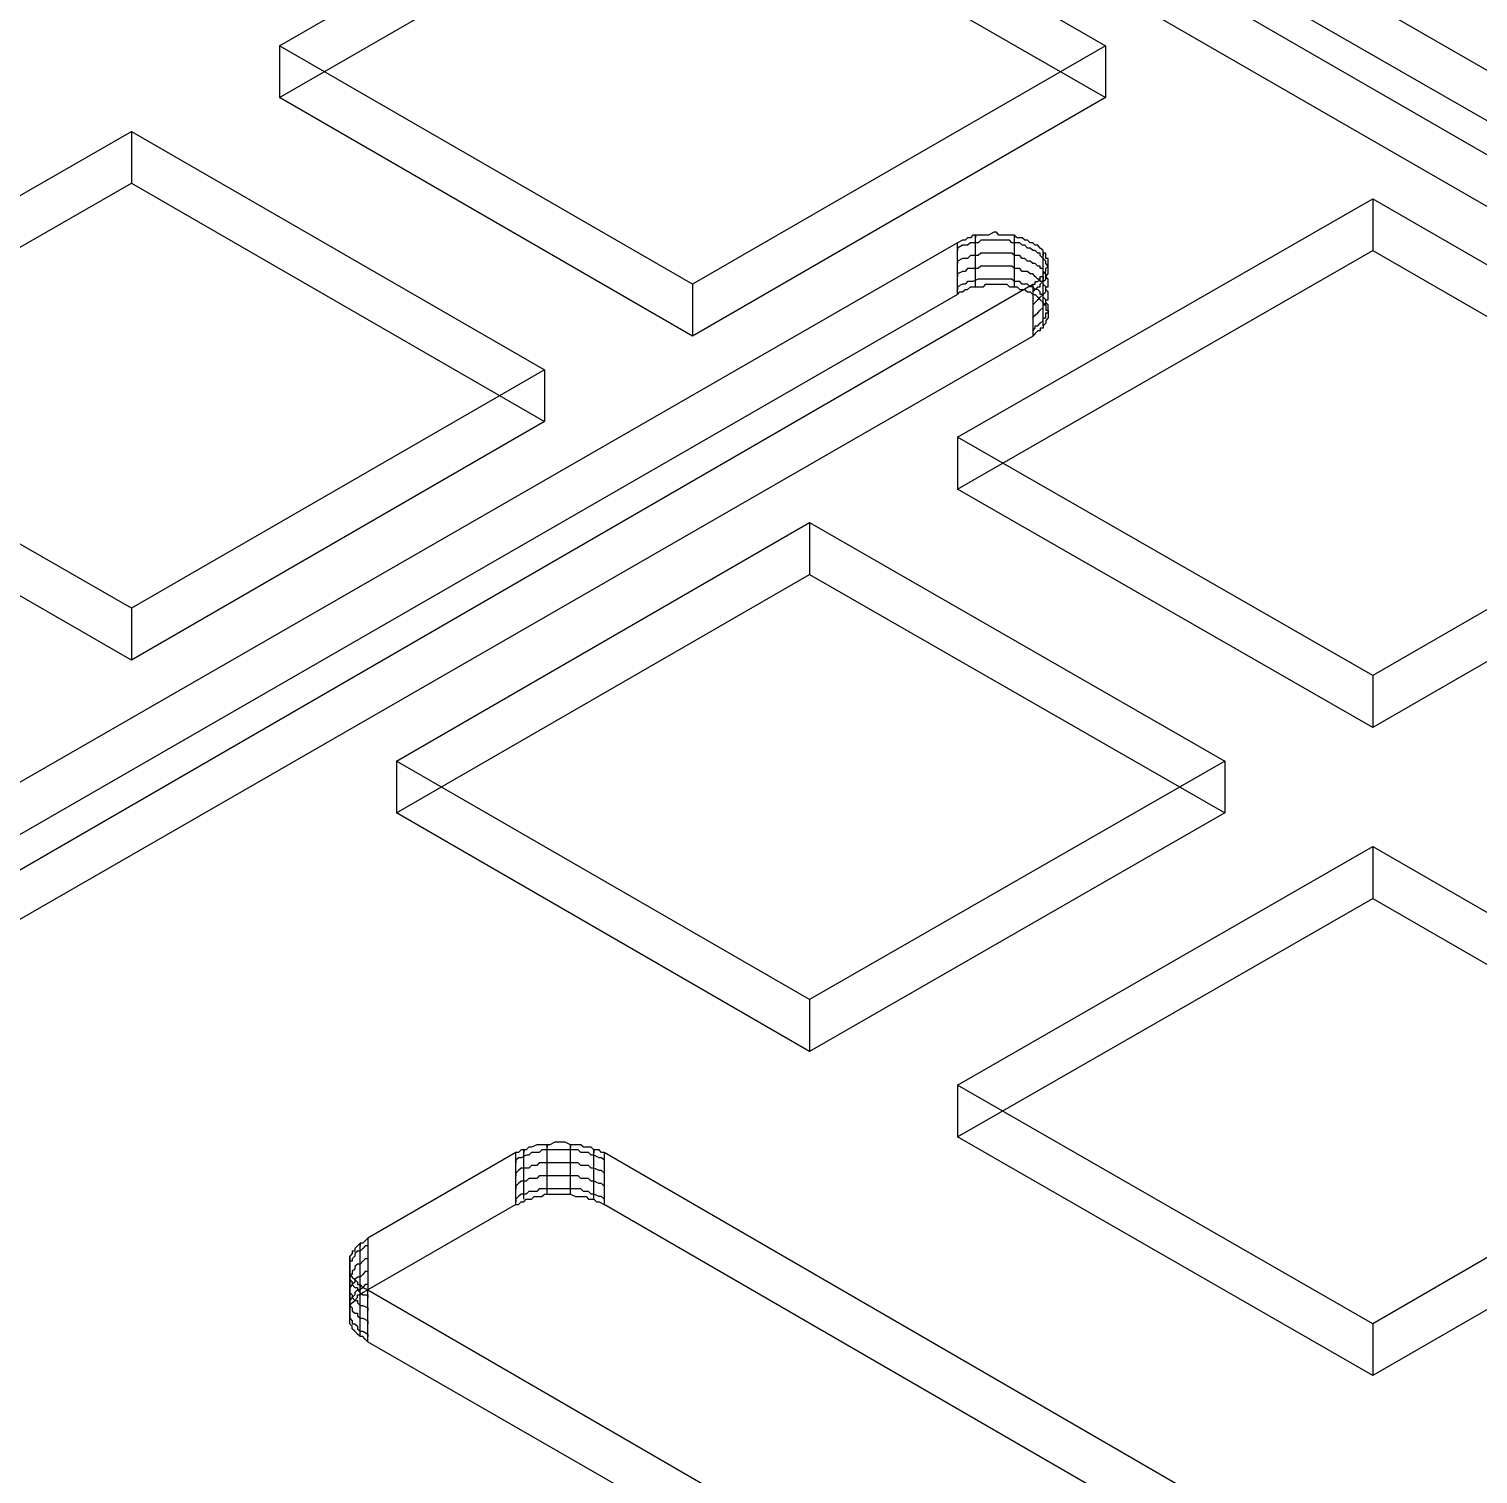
# Model space of a CAD drawing. Header units: millimetres. Extents: x 0 to 2112, y 8 to 1252.
# Drawn here: x 628.1 to 775.4, y 778.6 to 925.4 of the extents above; entities that cross this region are included whole.
import ezdxf

# ---------------------------------------------------------------- set-up
doc = ezdxf.new("R2010")
doc.units = ezdxf.units.MM
doc.layers.get('0').update_dxf_attribs({"linetype": 'CONTINUOUS'})

msp = doc.modelspace()

# ---------------------------------------------------------------- linework, layer by layer
at = {"color": 9}
for p, q in [((847.912, 880.011), (691.113, 970.354)), ((847.912, 880.011), (691.113, 970.354)), ((683.701, 966.138), (840.253, 875.796)), ((683.701, 966.138), (840.253, 875.796)), ((847.912, 874.995), (691.113, 965.091)), ((847.912, 874.995), (691.113, 965.091)), ((683.701, 960.875), (840.253, 870.532)), ((683.701, 960.875), (840.253, 870.532)), ((653.616, 923.734), (695.604, 947.981)), ((653.616, 923.734), (695.604, 947.981)), ((695.604, 947.981), (737.567, 923.734)), ((695.604, 947.981), (737.567, 923.734)), ((653.616, 918.475), (695.604, 942.693)), ((653.616, 918.475), (695.604, 942.693)), ((695.604, 942.693), (737.567, 918.475)), ((695.604, 942.693), (737.567, 918.475)), ((695.604, 899.492), (653.616, 923.734)), ((695.604, 899.492), (653.616, 923.734)), ((653.616, 923.734), (653.616, 918.475)), ((653.616, 923.734), (653.616, 918.475)), ((737.567, 923.734), (695.604, 899.492)), ((737.567, 923.734), (695.604, 899.492)), ((737.567, 923.734), (737.567, 918.475)), ((737.567, 923.734), (737.567, 918.475)), ((695.604, 894.228), (653.616, 918.475)), ((695.604, 894.228), (653.616, 918.475)), ((737.567, 918.475), (695.604, 894.228)), ((737.567, 918.475), (695.604, 894.228)), ((596.332, 890.813), (638.574, 915.031)), ((596.332, 890.813), (638.574, 915.031)), ((638.574, 915.031), (680.533, 890.813)), ((638.574, 915.031), (638.574, 909.768)), ((638.574, 915.031), (680.533, 890.813)), ((638.574, 915.031), (638.574, 909.768)), ((596.332, 885.55), (638.574, 909.768)), ((596.332, 885.55), (638.574, 909.768)), ((638.574, 909.768), (680.533, 885.55)), ((638.574, 909.768), (680.533, 885.55)), ((722.521, 883.952), (764.759, 908.198)), ((722.521, 883.952), (764.759, 908.198)), ((764.759, 908.198), (806.722, 883.952)), ((764.759, 908.198), (764.759, 902.935)), ((764.759, 908.198), (806.722, 883.952)), ((764.759, 908.198), (764.759, 902.935)), ((724.094, 904.505), (723.844, 904.229)), ((724.094, 904.505), (723.844, 904.229)), ((724.644, 904.505), (724.094, 904.505)), ((724.644, 904.505), (724.094, 904.505)), ((724.369, 899.245), (724.369, 904.505)), ((724.369, 904.505), (724.369, 904.229)), ((724.891, 904.505), (724.644, 904.505)), ((724.891, 904.505), (724.644, 904.505)), ((725.167, 904.505), (724.891, 904.505)), ((725.167, 904.505), (724.891, 904.505)), ((725.417, 904.505), (725.167, 904.505)), ((725.417, 904.505), (725.167, 904.505)), ((725.689, 904.505), (725.417, 904.505)), ((725.689, 904.505), (725.417, 904.505)), ((726.214, 904.78), (725.689, 904.505)), ((726.214, 904.78), (725.689, 904.505)), ((726.489, 904.78), (726.214, 904.78)), ((726.489, 904.78), (726.214, 904.78)), ((726.736, 904.505), (726.489, 904.78)), ((726.736, 904.505), (726.489, 904.78)), ((727.012, 904.505), (726.736, 904.505)), ((727.012, 904.505), (726.736, 904.505)), ((727.537, 904.505), (727.012, 904.505)), ((727.537, 904.505), (727.012, 904.505)), ((727.812, 904.505), (727.537, 904.505)), ((727.812, 904.505), (727.537, 904.505)), ((728.059, 904.505), (727.812, 904.505)), ((728.059, 904.505), (727.812, 904.505)), ((728.334, 904.505), (728.059, 904.505)), ((728.334, 904.505), (728.059, 904.505)), ((728.585, 904.229), (728.334, 904.505)), ((728.334, 899.245), (728.334, 904.505)), ((728.334, 904.505), (728.334, 904.229)), ((728.585, 904.229), (728.334, 904.505)), ((722.521, 903.707), (615.869, 842.349)), ((722.521, 903.707), (615.869, 842.349)), ((723.046, 903.982), (722.521, 903.707)), ((723.046, 903.982), (722.521, 903.707)), ((722.521, 898.444), (722.521, 903.707)), ((722.521, 898.444), (722.521, 903.707)), ((723.046, 903.457), (722.521, 903.182)), ((722.521, 903.182), (722.521, 902.935)), ((723.321, 903.982), (723.046, 903.982)), ((723.321, 903.982), (723.046, 903.982)), ((723.321, 903.457), (723.046, 903.457)), ((723.568, 904.229), (723.321, 903.982)), ((723.568, 904.229), (723.321, 903.982)), ((723.568, 903.457), (723.321, 903.457)), ((723.844, 904.229), (723.568, 904.229)), ((723.844, 904.229), (723.568, 904.229)), ((723.844, 903.707), (723.568, 903.457)), ((724.094, 903.707), (723.844, 903.707)), ((724.644, 903.707), (724.094, 903.707)), ((724.891, 903.982), (724.644, 903.707)), ((725.167, 903.982), (724.891, 903.982)), ((725.417, 903.982), (725.167, 903.982)), ((725.689, 903.982), (725.417, 903.982)), ((726.214, 903.982), (725.689, 903.982)), ((726.489, 903.982), (726.214, 903.982)), ((726.736, 903.982), (726.489, 903.982)), ((727.012, 903.982), (726.736, 903.982)), ((727.537, 903.982), (727.012, 903.982)), ((727.812, 903.982), (727.537, 903.982)), ((728.059, 903.707), (727.812, 903.982)), ((728.334, 903.707), (728.059, 903.707)), ((728.585, 903.707), (728.334, 903.707)), ((728.86, 904.229), (728.585, 904.229)), ((728.86, 904.229), (728.585, 904.229)), ((728.86, 903.707), (728.585, 903.707)), ((729.107, 904.229), (728.86, 904.229)), ((729.107, 904.229), (728.86, 904.229)), ((729.107, 903.457), (728.86, 903.707)), ((729.382, 903.982), (729.107, 904.229)), ((729.382, 903.982), (729.107, 904.229)), ((729.382, 903.457), (729.107, 903.457)), ((729.657, 903.982), (729.382, 903.982)), ((729.657, 903.982), (729.382, 903.982)), ((729.657, 903.182), (729.382, 903.457)), ((729.908, 903.707), (729.657, 903.982)), ((729.908, 903.707), (729.657, 903.982)), ((729.908, 903.182), (729.657, 903.182)), ((730.179, 903.707), (729.908, 903.707)), ((730.179, 903.707), (729.908, 903.707)), ((730.179, 902.935), (729.908, 903.182)), ((730.43, 903.457), (730.179, 903.707)), ((730.43, 903.457), (730.179, 903.707)), ((730.705, 903.457), (730.43, 903.457)), ((730.705, 903.457), (730.43, 903.457)), ((730.952, 903.182), (730.705, 903.457)), ((730.952, 903.182), (730.705, 903.457)), ((731.227, 902.935), (730.952, 903.182)), ((730.952, 903.182), (730.952, 903.182)), ((731.227, 902.935), (730.952, 903.182)), ((730.952, 903.182), (730.952, 903.182)), ((722.521, 878.688), (764.759, 902.935)), ((722.521, 878.688), (764.759, 902.935)), ((723.046, 902.134), (722.521, 901.859)), ((722.521, 901.859), (722.521, 901.612)), ((723.321, 902.134), (723.046, 902.134)), ((723.568, 902.134), (723.321, 902.134)), ((723.844, 902.413), (723.568, 902.134)), ((724.094, 902.413), (723.844, 902.413)), ((724.644, 902.413), (724.094, 902.413)), ((724.891, 902.66), (724.644, 902.413)), ((725.167, 902.66), (724.891, 902.66)), ((725.417, 902.66), (725.167, 902.66)), ((725.689, 902.66), (725.417, 902.66)), ((726.214, 902.66), (725.689, 902.66)), ((726.489, 902.66), (726.214, 902.66)), ((726.736, 902.66), (726.489, 902.66)), ((727.012, 902.66), (726.736, 902.66)), ((727.537, 902.66), (727.012, 902.66)), ((727.812, 902.66), (727.537, 902.66)), ((728.059, 902.66), (727.812, 902.66)), ((728.334, 902.413), (728.059, 902.66)), ((728.585, 902.413), (728.334, 902.413)), ((728.86, 902.413), (728.585, 902.413)), ((729.107, 902.134), (728.86, 902.413)), ((729.382, 902.134), (729.107, 902.134)), ((729.657, 901.859), (729.382, 902.134)), ((729.908, 901.859), (729.657, 901.859)), ((730.179, 901.612), (729.908, 901.859)), ((730.43, 902.935), (730.179, 902.935)), ((730.43, 901.612), (730.179, 901.612)), ((730.705, 902.66), (730.43, 902.935)), ((730.705, 901.337), (730.43, 901.612)), ((730.952, 902.66), (730.705, 902.66)), ((730.952, 902.413), (730.952, 902.66)), ((731.227, 902.134), (730.952, 902.413)), ((731.227, 902.66), (731.227, 902.935)), ((731.227, 902.66), (731.227, 902.935)), ((731.502, 902.66), (731.227, 902.66)), ((731.227, 897.643), (731.227, 902.66)), ((731.227, 902.66), (731.227, 902.413)), ((731.502, 902.66), (731.227, 902.66)), ((731.502, 901.859), (731.227, 902.134)), ((731.227, 902.134), (731.227, 902.134)), ((731.502, 902.413), (731.502, 902.66)), ((731.502, 902.413), (731.502, 902.66)), ((731.502, 902.134), (731.502, 902.413)), ((731.502, 902.134), (731.502, 902.413)), ((731.753, 902.134), (731.502, 902.134)), ((731.753, 902.134), (731.502, 902.134)), ((731.502, 901.612), (731.502, 901.859)), ((731.753, 901.337), (731.502, 901.612)), ((731.502, 901.612), (731.502, 901.612)), ((731.753, 901.859), (731.753, 902.134)), ((731.753, 901.859), (731.753, 902.134)), ((731.753, 901.612), (731.753, 901.859)), ((731.753, 901.612), (731.753, 901.859)), ((731.753, 901.337), (731.753, 901.612)), ((731.753, 901.337), (731.753, 901.612)), ((764.759, 902.935), (806.722, 878.688)), ((764.759, 902.935), (806.722, 878.688)), ((723.046, 900.811), (722.521, 900.564)), ((722.521, 900.564), (722.521, 900.289)), ((723.321, 900.811), (723.046, 900.811)), ((723.568, 901.09), (723.321, 900.811)), ((723.844, 901.09), (723.568, 901.09)), ((724.094, 901.09), (723.844, 901.09)), ((724.644, 901.09), (724.094, 901.09)), ((724.891, 901.337), (724.644, 901.09)), ((725.167, 901.337), (724.891, 901.337)), ((725.417, 901.337), (725.167, 901.337)), ((725.689, 901.337), (725.417, 901.337)), ((726.214, 901.337), (725.689, 901.337)), ((726.489, 901.337), (726.214, 901.337)), ((726.736, 901.337), (726.489, 901.337)), ((727.012, 901.337), (726.736, 901.337)), ((727.537, 901.337), (727.012, 901.337)), ((727.812, 901.337), (727.537, 901.337)), ((728.059, 901.337), (727.812, 901.337)), ((728.334, 901.09), (728.059, 901.337)), ((728.585, 901.09), (728.334, 901.09)), ((728.86, 901.09), (728.585, 901.09)), ((729.107, 900.811), (728.86, 901.09)), ((729.382, 900.811), (729.107, 900.811)), ((729.657, 900.811), (729.382, 900.811)), ((729.908, 900.564), (729.657, 900.811)), ((730.179, 900.564), (729.908, 900.564)), ((730.43, 900.289), (730.179, 900.564)), ((730.705, 900.014), (730.43, 900.289)), ((730.952, 901.337), (730.705, 901.337)), ((730.952, 901.09), (730.952, 901.337)), ((731.227, 901.09), (730.952, 901.09)), ((730.952, 900.014), (730.952, 900.289)), ((730.952, 900.289), (731.227, 900.289)), ((730.952, 900.014), (730.952, 900.289)), ((730.952, 900.289), (731.227, 900.289)), ((731.227, 900.811), (731.227, 901.09)), ((731.227, 900.564), (731.502, 900.811)), ((731.502, 900.564), (731.227, 900.811)), ((731.227, 900.564), (731.502, 900.811)), ((731.227, 900.289), (731.227, 900.564)), ((731.227, 900.289), (731.227, 900.564)), ((731.227, 895.276), (731.227, 900.289)), ((731.227, 900.289), (731.227, 900.014)), ((731.502, 901.09), (731.753, 901.337)), ((731.502, 901.09), (731.753, 901.337)), ((731.502, 900.811), (731.502, 901.09)), ((731.502, 900.811), (731.502, 901.09)), ((731.502, 900.811), (731.502, 900.811)), ((731.502, 900.811), (731.502, 900.811)), ((731.502, 900.289), (731.502, 900.564)), ((731.502, 900.564), (731.502, 900.564)), ((731.502, 900.289), (731.753, 900.564)), ((731.753, 900.014), (731.502, 900.289)), ((731.502, 900.014), (731.502, 900.289)), ((731.502, 900.289), (731.502, 900.289)), ((731.753, 901.337), (731.753, 901.337)), ((731.753, 901.09), (731.753, 901.337)), ((731.753, 901.337), (731.753, 901.337)), ((731.753, 900.811), (731.753, 901.09)), ((731.753, 901.09), (731.753, 901.09)), ((731.753, 900.564), (731.753, 900.811)), ((623.528, 837.858), (730.179, 899.492)), ((623.528, 837.858), (730.179, 899.492)), ((695.604, 899.492), (695.604, 894.228)), ((695.604, 899.492), (695.604, 894.228)), ((723.046, 899.492), (722.521, 899.245)), ((722.521, 899.245), (722.521, 898.966)), ((722.521, 898.444), (722.771, 898.719)), ((722.521, 898.444), (722.771, 898.719)), ((722.771, 898.719), (723.046, 898.719)), ((722.771, 898.719), (723.046, 898.719)), ((723.321, 899.492), (723.046, 899.492)), ((723.046, 898.719), (723.321, 898.966)), ((723.046, 898.719), (723.321, 898.966)), ((723.568, 899.767), (723.321, 899.492)), ((723.321, 898.966), (723.568, 898.966)), ((723.321, 898.966), (723.568, 898.966)), ((723.844, 899.767), (723.568, 899.767)), ((723.568, 898.966), (723.844, 899.245)), ((723.568, 898.966), (723.844, 899.245)), ((724.094, 899.767), (723.844, 899.767)), ((723.844, 899.245), (724.094, 899.245)), ((723.844, 899.245), (724.094, 899.245)), ((724.644, 900.014), (724.094, 899.767)), ((724.094, 899.245), (724.644, 899.245)), ((724.094, 899.245), (724.644, 899.245)), ((724.891, 900.014), (724.644, 900.014)), ((724.644, 899.245), (724.891, 899.245)), ((724.644, 899.245), (724.891, 899.245)), ((725.167, 900.014), (724.891, 900.014)), ((724.891, 899.245), (725.167, 899.245)), ((724.891, 899.245), (725.167, 899.245)), ((725.417, 900.014), (725.167, 900.014)), ((725.167, 899.245), (725.417, 899.492)), ((725.167, 899.245), (725.417, 899.492)), ((725.689, 900.014), (725.417, 900.014)), ((725.417, 899.492), (725.689, 899.492)), ((725.417, 899.492), (725.689, 899.492)), ((726.214, 900.014), (725.689, 900.014)), ((725.689, 899.492), (726.214, 899.492)), ((725.689, 899.492), (726.214, 899.492)), ((726.489, 900.014), (726.214, 900.014)), ((726.214, 899.492), (726.489, 899.492)), ((726.214, 899.492), (726.489, 899.492)), ((726.736, 900.014), (726.489, 900.014)), ((726.489, 899.492), (726.736, 899.492)), ((726.489, 899.492), (726.736, 899.492)), ((727.012, 900.014), (726.736, 900.014)), ((726.736, 899.492), (727.012, 899.492)), ((726.736, 899.492), (727.012, 899.492)), ((727.537, 900.014), (727.012, 900.014)), ((727.012, 899.492), (727.537, 899.492)), ((727.012, 899.492), (727.537, 899.492)), ((727.812, 900.014), (727.537, 900.014)), ((727.537, 899.492), (727.812, 899.245)), ((727.537, 899.492), (727.812, 899.245)), ((728.059, 900.014), (727.812, 900.014)), ((727.812, 899.245), (728.059, 899.245)), ((727.812, 899.245), (728.059, 899.245)), ((728.334, 899.767), (728.059, 900.014)), ((728.059, 899.245), (728.334, 899.245)), ((728.059, 899.245), (728.334, 899.245)), ((728.585, 899.767), (728.334, 899.767)), ((728.334, 899.245), (728.585, 899.245)), ((728.334, 899.245), (728.585, 899.245)), ((728.86, 899.767), (728.585, 899.767)), ((728.585, 899.245), (728.86, 898.966)), ((728.585, 899.245), (728.86, 898.966)), ((729.107, 899.492), (728.86, 899.767)), ((728.86, 898.966), (729.107, 898.966)), ((728.86, 898.966), (729.107, 898.966)), ((729.382, 899.492), (729.107, 899.492)), ((729.107, 898.966), (729.382, 898.966)), ((729.107, 898.966), (729.382, 898.966)), ((729.657, 899.492), (729.382, 899.492)), ((729.382, 898.966), (729.657, 898.719)), ((729.382, 898.966), (729.657, 898.719)), ((729.908, 899.245), (729.657, 899.492)), ((729.657, 898.719), (729.908, 898.719)), ((729.657, 898.719), (729.908, 898.719)), ((730.179, 899.245), (729.908, 899.245)), ((729.908, 898.719), (730.179, 898.444)), ((729.908, 898.719), (730.179, 898.444)), ((730.179, 899.492), (730.43, 899.492)), ((730.179, 899.492), (730.179, 894.228)), ((730.179, 899.492), (730.179, 894.228)), ((730.179, 899.492), (730.43, 899.492)), ((730.43, 898.966), (730.179, 899.245)), ((730.179, 898.719), (730.43, 898.966)), ((730.43, 899.492), (730.43, 899.767)), ((730.43, 899.767), (730.705, 899.767)), ((730.43, 899.492), (730.43, 899.767)), ((730.43, 899.767), (730.705, 899.767)), ((730.43, 898.966), (730.705, 899.245)), ((730.705, 898.966), (730.43, 898.966)), ((730.43, 898.966), (730.43, 898.966)), ((730.705, 899.767), (730.952, 900.014)), ((730.952, 900.014), (730.705, 900.014)), ((730.705, 899.767), (730.952, 900.014)), ((730.705, 899.245), (730.952, 899.245)), ((730.952, 898.719), (730.705, 898.966)), ((730.952, 899.767), (730.952, 900.014)), ((731.227, 899.767), (730.952, 899.767)), ((730.952, 899.492), (731.227, 899.767)), ((730.952, 899.245), (730.952, 899.492)), ((730.952, 898.444), (730.952, 898.719)), ((731.227, 899.767), (731.502, 900.014)), ((731.227, 899.492), (731.227, 899.767)), ((731.227, 899.767), (731.227, 899.767)), ((731.502, 899.245), (731.227, 899.492)), ((731.227, 898.444), (731.502, 898.719)), ((731.502, 898.966), (731.502, 899.245)), ((731.502, 899.245), (731.502, 899.245)), ((731.502, 898.966), (731.502, 899.245)), ((731.502, 899.245), (731.753, 899.245)), ((731.753, 898.719), (731.502, 898.966)), ((731.502, 898.719), (731.502, 898.966)), ((731.753, 899.767), (731.753, 900.014)), ((731.753, 899.492), (731.753, 899.767)), ((731.753, 899.767), (731.753, 899.767)), ((731.753, 899.245), (731.753, 899.492)), ((731.753, 898.444), (731.753, 898.719)), ((722.521, 898.444), (615.869, 837.057)), ((722.521, 898.444), (615.869, 837.057)), ((730.179, 898.444), (730.43, 898.444)), ((730.179, 898.444), (730.43, 898.444)), ((730.179, 897.396), (730.43, 897.643)), ((730.43, 898.444), (730.705, 898.197)), ((730.43, 898.444), (730.705, 898.197)), ((730.43, 897.643), (730.705, 897.922)), ((730.43, 897.643), (730.43, 897.643)), ((730.705, 898.197), (730.952, 897.922)), ((730.705, 897.922), (730.952, 898.197)), ((730.705, 898.197), (730.952, 897.922)), ((731.227, 898.444), (730.952, 898.444)), ((730.952, 898.197), (731.227, 898.444)), ((730.952, 898.197), (730.952, 898.197)), ((730.952, 897.922), (730.952, 897.922)), ((730.952, 897.922), (731.227, 897.643)), ((730.952, 897.922), (730.952, 897.922)), ((730.952, 897.922), (731.227, 897.643)), ((730.952, 896.874), (731.227, 897.121)), ((731.227, 898.197), (731.227, 898.444)), ((731.227, 898.444), (731.227, 898.444)), ((731.502, 897.922), (731.227, 898.197)), ((731.227, 897.643), (731.227, 897.643)), ((731.227, 897.643), (731.502, 897.396)), ((731.227, 897.643), (731.227, 897.643)), ((731.227, 897.643), (731.502, 897.396)), ((731.227, 897.121), (731.227, 897.396)), ((731.227, 897.396), (731.502, 897.396)), ((731.502, 897.643), (731.502, 897.922)), ((731.502, 897.922), (731.502, 897.922)), ((731.502, 897.643), (731.502, 897.922)), ((731.502, 897.922), (731.753, 897.922)), ((731.753, 897.396), (731.502, 897.643)), ((731.502, 897.396), (731.502, 897.643)), ((731.502, 897.396), (731.502, 897.121)), ((731.502, 897.396), (731.502, 897.121)), ((731.502, 897.121), (731.502, 896.874)), ((731.502, 897.121), (731.502, 896.874)), ((731.753, 898.197), (731.753, 898.444)), ((731.753, 898.444), (731.753, 898.444)), ((731.753, 897.922), (731.753, 898.197)), ((731.753, 897.121), (731.753, 897.396)), ((731.753, 897.396), (731.753, 897.396)), ((731.753, 896.874), (731.753, 897.121)), ((730.179, 896.073), (730.43, 896.348)), ((730.43, 896.348), (730.705, 896.599)), ((730.43, 896.348), (730.43, 896.348)), ((730.705, 896.599), (730.952, 896.874)), ((730.952, 896.874), (730.952, 896.874)), ((730.952, 895.551), (731.227, 895.826)), ((731.227, 895.826), (731.227, 896.073)), ((731.227, 896.073), (731.502, 896.073)), ((731.502, 896.874), (731.753, 896.874)), ((731.502, 896.874), (731.753, 896.874)), ((731.502, 896.348), (731.502, 896.599)), ((731.502, 896.599), (731.753, 896.599)), ((731.502, 896.073), (731.502, 896.348)), ((731.753, 896.073), (731.502, 895.826)), ((731.753, 896.073), (731.502, 895.826)), ((731.502, 895.826), (731.502, 895.826)), ((731.502, 895.826), (731.502, 895.551)), ((731.502, 895.826), (731.502, 895.826)), ((731.502, 895.826), (731.502, 895.551)), ((731.753, 896.874), (731.753, 896.599)), ((731.753, 896.599), (731.753, 896.874)), ((731.753, 896.874), (731.753, 896.599)), ((731.753, 896.599), (731.753, 896.348)), ((731.753, 896.599), (731.753, 896.348)), ((731.753, 896.348), (731.753, 896.348)), ((731.753, 896.348), (731.753, 896.073)), ((731.753, 896.348), (731.753, 896.348)), ((731.753, 896.348), (731.753, 896.073)), ((623.528, 832.841), (730.179, 894.228)), ((623.528, 832.841), (730.179, 894.228)), ((730.179, 894.75), (730.43, 895.029)), ((730.43, 894.503), (730.179, 894.228)), ((730.43, 894.503), (730.179, 894.228)), ((730.43, 895.029), (730.43, 895.276)), ((730.43, 895.276), (730.705, 895.276)), ((730.705, 894.75), (730.43, 894.503)), ((730.705, 894.75), (730.43, 894.503)), ((730.705, 895.276), (730.952, 895.551)), ((730.952, 894.75), (730.705, 894.75)), ((730.952, 894.75), (730.705, 894.75)), ((730.952, 895.551), (730.952, 895.551)), ((731.227, 895.029), (730.952, 895.029)), ((730.952, 895.029), (730.952, 894.75)), ((731.227, 895.029), (730.952, 895.029)), ((730.952, 895.029), (730.952, 894.75)), ((731.502, 895.551), (731.227, 895.276)), ((731.502, 895.551), (731.227, 895.276)), ((731.227, 895.276), (731.227, 895.029)), ((731.227, 895.276), (731.227, 895.029)), ((638.574, 866.567), (596.332, 890.813)), ((638.574, 866.567), (596.332, 890.813)), ((680.533, 890.813), (638.574, 866.567)), ((680.533, 890.813), (638.574, 866.567)), ((680.533, 890.813), (680.533, 885.55)), ((680.533, 890.813), (680.533, 885.55)), ((638.574, 861.303), (596.332, 885.55)), ((638.574, 861.303), (596.332, 885.55)), ((680.533, 885.55), (638.574, 861.303)), ((680.533, 885.55), (638.574, 861.303)), ((764.759, 859.734), (722.521, 883.952)), ((764.759, 859.734), (722.521, 883.952)), ((722.521, 883.952), (722.521, 878.688)), ((722.521, 883.952), (722.521, 878.688)), ((806.722, 883.952), (764.759, 859.734)), ((806.722, 883.952), (764.759, 859.734)), ((764.759, 854.442), (722.521, 878.688)), ((764.759, 854.442), (722.521, 878.688)), ((806.722, 878.688), (764.759, 854.442)), ((806.722, 878.688), (764.759, 854.442)), ((665.491, 851.027), (707.478, 875.273)), ((665.491, 851.027), (707.478, 875.273)), ((707.478, 875.273), (749.716, 851.027)), ((707.478, 875.273), (707.478, 870.01)), ((707.478, 875.273), (749.716, 851.027)), ((707.478, 875.273), (707.478, 870.01)), ((665.491, 845.764), (707.478, 870.01)), ((665.491, 845.764), (707.478, 870.01)), ((707.478, 870.01), (749.716, 845.764)), ((707.478, 870.01), (749.716, 845.764)), ((638.574, 866.567), (638.574, 861.303)), ((638.574, 866.567), (638.574, 861.303)), ((764.759, 859.734), (764.759, 854.442)), ((764.759, 859.734), (764.759, 854.442)), ((707.478, 826.809), (665.491, 851.027)), ((707.478, 826.809), (665.491, 851.027)), ((665.491, 851.027), (665.491, 845.764)), ((665.491, 851.027), (665.491, 845.764)), ((749.716, 851.027), (707.478, 826.809)), ((749.716, 851.027), (707.478, 826.809)), ((749.716, 851.027), (749.716, 845.764)), ((749.716, 851.027), (749.716, 845.764)), ((707.478, 821.517), (665.491, 845.764)), ((707.478, 821.517), (665.491, 845.764)), ((749.716, 845.764), (707.478, 821.517)), ((749.716, 845.764), (707.478, 821.517)), ((722.521, 818.102), (764.759, 842.349)), ((722.521, 818.102), (764.759, 842.349)), ((764.759, 842.349), (806.722, 818.102)), ((764.759, 842.349), (764.759, 837.057)), ((764.759, 842.349), (806.722, 818.102)), ((764.759, 842.349), (764.759, 837.057)), ((722.521, 812.839), (764.759, 837.057)), ((722.521, 812.839), (764.759, 837.057)), ((764.759, 837.057), (806.722, 812.839)), ((764.759, 837.057), (806.722, 812.839)), ((707.478, 826.809), (707.478, 821.517)), ((707.478, 826.809), (707.478, 821.517)), ((764.759, 793.856), (722.521, 818.102)), ((764.759, 793.856), (722.521, 818.102)), ((722.521, 818.102), (722.521, 812.839)), ((722.521, 818.102), (722.521, 812.839)), ((806.722, 818.102), (764.759, 793.856)), ((806.722, 818.102), (764.759, 793.856)), ((678.963, 811.791), (678.688, 811.516)), ((678.963, 811.791), (678.688, 811.516)), ((679.238, 811.791), (678.963, 811.791)), ((679.238, 811.791), (678.963, 811.791)), ((679.76, 812.042), (679.238, 811.791)), ((679.76, 812.042), (679.238, 811.791)), ((680.011, 812.042), (679.76, 812.042)), ((680.011, 812.042), (679.76, 812.042)), ((680.286, 812.042), (680.011, 812.042)), ((680.286, 812.042), (680.011, 812.042)), ((680.808, 812.042), (680.286, 812.042)), ((680.808, 812.042), (680.286, 812.042)), ((681.083, 812.042), (680.808, 812.042)), ((680.808, 807.025), (680.808, 812.042)), ((680.808, 812.042), (680.808, 811.791)), ((681.083, 812.042), (680.808, 812.042)), ((681.609, 812.317), (681.083, 812.042)), ((681.609, 812.317), (681.083, 812.042)), ((681.856, 812.317), (681.609, 812.317)), ((681.856, 812.317), (681.609, 812.317)), ((682.406, 812.317), (681.856, 812.317)), ((682.406, 812.317), (681.856, 812.317)), ((682.653, 812.317), (682.406, 812.317)), ((682.653, 812.317), (682.406, 812.317)), ((683.179, 812.042), (682.653, 812.317)), ((683.179, 812.042), (682.653, 812.317)), ((683.454, 812.042), (683.179, 812.042)), ((683.179, 807.025), (683.179, 812.042)), ((683.179, 812.042), (683.179, 811.791)), ((683.454, 812.042), (683.179, 812.042)), ((683.976, 812.042), (683.454, 812.042)), ((683.976, 812.042), (683.454, 812.042)), ((684.251, 812.042), (683.976, 812.042)), ((684.251, 812.042), (683.976, 812.042)), ((684.502, 811.791), (684.251, 812.042)), ((684.502, 811.791), (684.251, 812.042)), ((685.024, 811.791), (684.502, 811.791)), ((685.024, 811.791), (684.502, 811.791)), ((685.299, 811.791), (685.024, 811.791)), ((685.299, 811.791), (685.024, 811.791)), ((685.574, 811.516), (685.299, 811.791)), ((685.574, 811.516), (685.299, 811.791)), ((764.759, 788.592), (722.521, 812.839)), ((764.759, 788.592), (722.521, 812.839)), ((806.722, 812.839), (764.759, 788.592)), ((806.722, 812.839), (764.759, 788.592)), ((677.64, 811.241), (662.598, 802.562)), ((677.64, 811.241), (662.598, 802.562)), ((677.915, 811.241), (677.64, 811.241)), ((677.64, 805.977), (677.64, 811.241)), ((677.64, 805.977), (677.64, 811.241)), ((677.915, 811.241), (677.64, 811.241)), ((677.915, 810.719), (677.64, 810.468)), ((677.64, 810.468), (677.64, 810.193)), ((678.162, 811.516), (677.915, 811.241)), ((678.162, 811.516), (677.915, 811.241)), ((678.162, 810.719), (677.915, 810.719)), ((678.688, 811.516), (678.162, 811.516)), ((678.688, 811.516), (678.162, 811.516)), ((678.688, 810.994), (678.162, 810.719)), ((678.438, 806.503), (678.438, 811.516)), ((678.438, 811.516), (678.438, 811.241)), ((678.963, 810.994), (678.688, 810.994)), ((679.238, 811.241), (678.963, 810.994)), ((679.76, 811.241), (679.238, 811.241)), ((680.011, 811.241), (679.76, 811.241)), ((680.011, 810.193), (679.76, 809.946)), ((680.286, 811.516), (680.011, 811.241)), ((680.286, 810.193), (680.011, 810.193)), ((680.808, 811.516), (680.286, 811.516)), ((680.808, 810.193), (680.286, 810.193)), ((681.083, 811.516), (680.808, 811.516)), ((681.083, 810.193), (680.808, 810.193)), ((681.609, 811.516), (681.083, 811.516)), ((681.609, 810.193), (681.083, 810.193)), ((681.856, 811.516), (681.609, 811.516)), ((681.856, 810.193), (681.609, 810.193)), ((682.406, 811.516), (681.856, 811.516)), ((682.406, 810.193), (681.856, 810.193)), ((682.653, 811.516), (682.406, 811.516)), ((682.653, 810.193), (682.406, 810.193)), ((683.179, 811.516), (682.653, 811.516)), ((683.179, 810.193), (682.653, 810.193)), ((683.454, 811.516), (683.179, 811.516)), ((683.454, 810.193), (683.179, 810.193)), ((683.976, 811.516), (683.454, 811.516)), ((683.976, 810.193), (683.454, 810.193)), ((684.251, 811.241), (683.976, 811.516)), ((684.251, 809.946), (683.976, 810.193)), ((684.502, 811.241), (684.251, 811.241)), ((685.024, 811.241), (684.502, 811.241)), ((685.299, 810.994), (685.024, 811.241)), ((685.574, 810.994), (685.299, 810.994)), ((686.1, 811.516), (685.574, 811.516)), ((685.574, 806.503), (685.574, 811.516)), ((685.574, 811.516), (685.574, 811.241)), ((686.1, 811.516), (685.574, 811.516)), ((686.1, 810.719), (685.574, 810.994)), ((686.347, 811.241), (686.1, 811.516)), ((686.347, 811.241), (686.1, 811.516)), ((686.347, 810.719), (686.1, 810.719)), ((686.622, 811.241), (686.347, 811.241)), ((686.622, 811.241), (686.347, 811.241)), ((686.622, 810.468), (686.347, 810.719)), ((752.609, 773.056), (686.622, 811.241)), ((686.622, 811.241), (686.622, 805.977)), ((752.609, 773.056), (686.622, 811.241)), ((686.622, 811.241), (686.622, 805.977)), ((677.915, 809.424), (677.64, 809.149)), ((677.64, 809.149), (677.64, 808.874)), ((678.162, 809.671), (677.915, 809.424)), ((678.688, 809.671), (678.162, 809.671)), ((678.963, 809.671), (678.688, 809.671)), ((679.238, 809.946), (678.963, 809.671)), ((679.76, 809.946), (679.238, 809.946)), ((680.011, 808.874), (679.76, 808.623)), ((680.286, 808.874), (680.011, 808.874)), ((680.808, 808.874), (680.286, 808.874)), ((681.083, 808.874), (680.808, 808.874)), ((681.609, 808.874), (681.083, 808.874)), ((681.856, 808.874), (681.609, 808.874)), ((682.406, 808.874), (681.856, 808.874)), ((682.653, 808.874), (682.406, 808.874)), ((683.179, 808.874), (682.653, 808.874)), ((683.454, 808.874), (683.179, 808.874)), ((683.976, 808.874), (683.454, 808.874)), ((684.251, 808.623), (683.976, 808.874)), ((684.502, 809.946), (684.251, 809.946)), ((685.024, 809.946), (684.502, 809.946)), ((685.299, 809.671), (685.024, 809.946)), ((685.574, 809.671), (685.299, 809.671)), ((686.1, 809.424), (685.574, 809.671)), ((686.347, 809.424), (686.1, 809.424)), ((686.622, 809.149), (686.347, 809.424)), ((677.915, 808.101), (677.64, 807.826)), ((677.64, 807.826), (677.64, 807.579)), ((678.162, 808.348), (677.915, 808.101)), ((678.688, 808.348), (678.162, 808.348)), ((678.963, 808.623), (678.688, 808.348)), ((678.963, 807.3), (678.688, 807.025)), ((679.238, 808.623), (678.963, 808.623)), ((679.238, 807.3), (678.963, 807.3)), ((679.76, 808.623), (679.238, 808.623)), ((679.76, 807.3), (679.238, 807.3)), ((680.011, 807.579), (679.76, 807.3)), ((680.286, 807.579), (680.011, 807.579)), ((680.808, 807.579), (680.286, 807.579)), ((681.083, 807.579), (680.808, 807.579)), ((681.609, 807.579), (681.083, 807.579)), ((681.856, 807.579), (681.609, 807.579)), ((682.406, 807.579), (681.856, 807.579)), ((682.653, 807.579), (682.406, 807.579)), ((683.179, 807.579), (682.653, 807.579)), ((683.454, 807.579), (683.179, 807.579)), ((683.976, 807.579), (683.454, 807.579)), ((684.251, 807.579), (683.976, 807.579)), ((684.502, 808.623), (684.251, 808.623)), ((684.502, 807.3), (684.251, 807.579)), ((685.024, 808.623), (684.502, 808.623)), ((685.024, 807.3), (684.502, 807.3)), ((685.299, 808.348), (685.024, 808.623)), ((685.299, 807.025), (685.024, 807.3)), ((685.574, 808.348), (685.299, 808.348)), ((686.1, 808.101), (685.574, 808.348)), ((686.347, 808.101), (686.1, 808.101)), ((686.622, 807.826), (686.347, 808.101)), ((677.64, 805.977), (662.598, 797.299)), ((677.64, 805.977), (662.598, 797.299)), ((677.915, 806.778), (677.64, 806.503)), ((677.64, 806.503), (677.64, 806.256)), ((677.64, 805.977), (677.915, 805.977)), ((677.64, 805.977), (677.915, 805.977)), ((678.162, 807.025), (677.915, 806.778)), ((677.915, 805.977), (678.162, 806.256)), ((677.915, 805.977), (678.162, 806.256)), ((678.688, 807.025), (678.162, 807.025)), ((678.162, 806.256), (678.438, 806.256)), ((678.162, 806.256), (678.438, 806.256)), ((678.438, 806.256), (678.688, 806.503)), ((678.438, 806.256), (678.688, 806.503)), ((678.688, 806.503), (679.238, 806.503)), ((678.688, 806.503), (679.238, 806.503)), ((679.238, 806.503), (679.485, 806.778)), ((679.238, 806.503), (679.485, 806.778)), ((679.485, 806.778), (679.76, 806.778)), ((679.485, 806.778), (679.76, 806.778)), ((679.76, 806.778), (680.286, 806.778)), ((679.76, 806.778), (680.286, 806.778)), ((680.286, 806.778), (680.533, 807.025)), ((680.286, 806.778), (680.533, 807.025)), ((680.533, 807.025), (681.083, 807.025)), ((680.533, 807.025), (681.083, 807.025)), ((681.083, 807.025), (681.334, 807.025)), ((681.083, 807.025), (681.334, 807.025)), ((681.334, 807.025), (681.856, 807.025)), ((681.334, 807.025), (681.856, 807.025)), ((681.856, 807.025), (682.131, 807.025)), ((681.856, 807.025), (682.131, 807.025)), ((682.131, 807.025), (682.653, 807.025)), ((682.131, 807.025), (682.653, 807.025)), ((682.653, 807.025), (682.928, 807.025)), ((682.653, 807.025), (682.928, 807.025)), ((682.928, 807.025), (683.179, 807.025)), ((682.928, 807.025), (683.179, 807.025)), ((683.179, 807.025), (683.701, 806.778)), ((683.179, 807.025), (683.701, 806.778)), ((683.701, 806.778), (683.976, 806.778)), ((683.701, 806.778), (683.976, 806.778)), ((683.976, 806.778), (684.502, 806.778)), ((683.976, 806.778), (684.502, 806.778)), ((684.502, 806.778), (684.777, 806.778)), ((684.502, 806.778), (684.777, 806.778)), ((684.777, 806.778), (685.024, 806.503)), ((684.777, 806.778), (685.024, 806.503)), ((685.024, 806.503), (685.574, 806.503)), ((685.024, 806.503), (685.574, 806.503)), ((685.574, 807.025), (685.299, 807.025)), ((686.1, 806.778), (685.574, 807.025)), ((685.574, 806.503), (685.825, 806.256)), ((685.574, 806.503), (685.825, 806.256)), ((685.825, 806.256), (686.1, 806.256)), ((685.825, 806.256), (686.1, 806.256)), ((686.347, 806.778), (686.1, 806.778)), ((686.1, 806.256), (686.622, 805.977)), ((686.1, 806.256), (686.622, 805.977)), ((686.622, 806.503), (686.347, 806.778)), ((752.609, 767.793), (686.622, 805.977)), ((752.609, 767.793), (686.622, 805.977)), ((661.55, 801.762), (661.275, 801.515)), ((661.55, 801.762), (661.275, 801.515)), ((661.275, 801.515), (661.275, 801.239)), ((661.275, 801.515), (661.275, 801.239)), ((661.797, 802.04), (661.55, 801.762)), ((661.797, 802.04), (661.55, 801.762)), ((662.072, 802.04), (661.797, 802.04)), ((661.797, 796.777), (661.797, 802.04)), ((661.797, 802.04), (661.797, 801.762)), ((662.072, 802.04), (661.797, 802.04)), ((662.072, 801.515), (661.797, 801.239)), ((662.323, 802.287), (662.072, 802.04)), ((662.323, 802.287), (662.072, 802.04)), ((662.323, 801.762), (662.072, 801.515)), ((662.598, 802.562), (662.323, 802.287)), ((662.598, 802.562), (662.323, 802.287)), ((662.598, 801.762), (662.323, 801.762)), ((662.598, 802.562), (662.598, 797.299)), ((662.598, 802.562), (662.598, 797.299)), ((661, 800.993), (660.753, 800.717)), ((661, 800.993), (660.753, 800.717)), ((660.753, 800.717), (660.753, 800.442)), ((660.753, 795.454), (660.753, 800.717)), ((660.753, 800.717), (660.753, 800.442)), ((660.753, 800.717), (660.753, 800.442)), ((660.753, 800.442), (660.753, 800.195)), ((660.753, 800.442), (660.753, 800.195)), ((660.753, 800.195), (660.753, 799.917)), ((661, 800.195), (660.753, 800.195)), ((660.753, 800.195), (660.753, 799.917)), ((660.753, 800.195), (660.753, 799.917)), ((660.753, 799.917), (660.753, 799.917)), ((660.753, 799.917), (660.753, 799.67)), ((660.753, 799.917), (660.753, 799.67)), ((660.753, 799.917), (660.753, 799.917)), ((660.753, 799.917), (660.753, 799.67)), ((661.275, 801.239), (661, 801.239)), ((661, 801.239), (661, 800.993)), ((661.275, 801.239), (661, 801.239)), ((661, 801.239), (661, 800.993)), ((661.275, 800.717), (661, 800.442)), ((661, 800.442), (661, 800.195)), ((661.55, 801.239), (661.275, 800.993)), ((661.275, 800.993), (661.275, 800.717)), ((661.55, 799.917), (661.275, 799.67)), ((661.797, 801.239), (661.55, 801.239)), ((661.797, 799.917), (661.55, 799.917)), ((662.072, 800.195), (661.797, 799.917)), ((662.323, 800.442), (662.072, 800.195)), ((662.598, 800.442), (662.323, 800.442)), ((660.753, 799.67), (660.753, 799.394)), ((660.753, 799.67), (660.753, 799.394)), ((660.753, 799.67), (660.753, 799.394)), ((660.753, 799.394), (660.753, 799.148)), ((660.753, 799.394), (660.753, 799.148)), ((660.753, 799.394), (660.753, 799.148)), ((660.753, 799.148), (660.753, 798.872)), ((660.753, 793.856), (660.753, 799.148)), ((660.753, 799.148), (660.753, 798.872)), ((660.753, 799.148), (660.753, 798.872)), ((660.753, 799.148), (660.753, 798.872)), ((660.753, 798.872), (661, 798.594)), ((661, 798.872), (660.753, 798.872)), ((660.753, 798.872), (660.753, 798.594)), ((660.753, 798.872), (660.753, 798.594)), ((660.753, 798.872), (661, 798.594)), ((660.753, 798.594), (660.753, 798.347)), ((660.753, 798.594), (660.753, 798.594)), ((660.753, 798.594), (660.753, 798.347)), ((661.275, 799.394), (661, 799.148)), ((661, 799.148), (661, 798.872)), ((661, 798.594), (661, 798.594)), ((661, 798.594), (661.275, 798.347)), ((661, 798.594), (661, 798.594)), ((661, 798.594), (661.275, 798.347)), ((661.275, 799.67), (661.275, 799.394)), ((661.55, 798.594), (661.275, 798.347)), ((661.797, 798.594), (661.55, 798.594)), ((662.072, 798.872), (661.797, 798.594)), ((662.323, 799.148), (662.072, 798.872)), ((662.598, 799.148), (662.323, 799.148)), ((660.753, 798.347), (660.753, 798.072)), ((660.753, 798.347), (661, 798.072)), ((660.753, 798.072), (660.753, 797.825)), ((661, 797.825), (660.753, 797.549)), ((660.753, 797.825), (660.753, 797.549)), ((660.753, 797.549), (660.753, 797.299)), ((660.753, 797.549), (660.753, 797.549)), ((660.753, 797.549), (660.753, 797.299)), ((660.753, 797.299), (660.753, 797.024)), ((660.753, 797.299), (660.753, 797.024)), ((660.753, 797.024), (660.753, 796.777)), ((660.753, 797.024), (661, 796.777)), ((661.275, 798.072), (661, 797.825)), ((661, 798.072), (661, 797.825)), ((661, 797.825), (661, 797.825)), ((661, 797.825), (661.275, 797.549)), ((661.275, 798.347), (661.55, 798.072)), ((661.275, 798.347), (661.275, 798.072)), ((661.275, 798.347), (661.55, 798.072)), ((661.275, 797.549), (661.55, 797.549)), ((661.55, 797.299), (661.275, 797.024)), ((661.275, 797.024), (661.275, 796.777)), ((661.55, 798.072), (661.55, 797.825)), ((661.55, 798.072), (661.55, 797.825)), ((661.55, 797.825), (661.797, 797.825)), ((661.55, 797.825), (661.797, 797.825)), ((661.55, 797.549), (661.55, 797.299)), ((661.797, 797.299), (661.55, 797.299)), ((661.55, 797.299), (661.797, 797.024)), ((661.797, 797.825), (662.072, 797.549)), ((661.797, 792.561), (661.797, 797.825)), ((661.797, 797.825), (661.797, 797.549)), ((661.797, 797.825), (662.072, 797.549)), ((662.072, 797.549), (661.797, 797.299)), ((661.797, 796.777), (662.072, 797.024)), ((661.797, 797.024), (662.072, 796.777)), ((661.797, 796.777), (662.072, 797.024)), ((662.323, 797.825), (662.072, 797.549)), ((662.072, 797.549), (662.598, 797.299)), ((662.072, 797.549), (662.598, 797.299)), ((662.072, 797.024), (662.598, 797.299)), ((662.072, 797.024), (662.598, 797.299)), ((662.598, 797.825), (662.323, 797.825)), ((662.598, 797.299), (728.585, 759.086)), ((662.598, 797.299), (728.585, 759.086)), ((662.598, 792.011), (662.598, 797.299)), ((662.598, 792.011), (662.598, 797.299)), ((660.753, 796.777), (660.753, 796.502)), ((661, 796.502), (660.753, 796.227)), ((660.753, 796.502), (660.753, 796.227)), ((660.753, 796.227), (660.753, 795.98)), ((660.753, 796.227), (660.753, 796.227)), ((660.753, 796.227), (660.753, 795.98)), ((660.753, 795.704), (661, 795.98)), ((660.753, 795.98), (660.753, 795.704)), ((660.753, 795.98), (660.753, 795.704)), ((660.753, 795.704), (661, 795.98)), ((660.753, 795.454), (660.753, 795.704)), ((660.753, 795.704), (660.753, 795.454)), ((660.753, 795.704), (661, 795.454)), ((660.753, 795.454), (660.753, 795.704)), ((661.275, 796.777), (661, 796.502)), ((661, 796.777), (661, 796.502)), ((661, 796.502), (661, 796.502)), ((661, 796.502), (661.275, 796.227)), ((661, 795.98), (661.275, 796.227)), ((661, 795.98), (661.275, 796.227)), ((661, 795.98), (661, 795.98)), ((661, 795.98), (661, 795.98)), ((661.275, 796.227), (661.55, 796.502)), ((661.275, 796.227), (661.55, 796.502)), ((661.275, 796.227), (661.55, 796.227)), ((661.55, 796.502), (661.55, 796.777)), ((661.55, 796.777), (661.797, 796.777)), ((661.55, 796.502), (661.55, 796.777)), ((661.55, 796.777), (661.797, 796.777)), ((661.55, 796.227), (661.55, 795.98)), ((661.55, 795.98), (661.797, 795.704)), ((661.797, 795.704), (662.072, 795.704)), ((662.072, 796.777), (662.598, 796.777)), ((662.072, 795.704), (662.598, 795.454)), ((662.598, 796.777), (662.598, 796.502)), ((660.753, 795.179), (660.753, 795.454)), ((660.753, 795.454), (660.753, 795.179)), ((660.753, 795.179), (660.753, 795.454)), ((660.753, 794.932), (660.753, 795.179)), ((660.753, 795.179), (660.753, 795.179)), ((660.753, 795.179), (660.753, 794.932)), ((660.753, 794.932), (660.753, 795.179)), ((660.753, 794.657), (660.753, 794.932)), ((660.753, 794.932), (660.753, 794.657)), ((660.753, 794.657), (660.753, 794.932)), ((660.753, 794.406), (660.753, 794.657)), ((660.753, 794.657), (660.753, 794.406)), ((660.753, 794.406), (660.753, 794.657)), ((660.753, 794.131), (660.753, 794.406)), ((660.753, 794.406), (660.753, 794.406)), ((660.753, 794.406), (661, 794.131)), ((660.753, 794.131), (660.753, 794.406)), ((660.753, 794.406), (660.753, 794.406)), ((660.753, 793.856), (660.753, 794.131)), ((660.753, 793.856), (660.753, 794.131)), ((661, 795.454), (661, 795.179)), ((661, 795.179), (661.275, 794.932)), ((661, 794.131), (661, 793.856)), ((661.275, 794.932), (661.55, 794.932)), ((661.55, 794.932), (661.55, 794.657)), ((661.55, 794.657), (661.797, 794.406)), ((661.797, 794.406), (662.072, 794.406)), ((662.072, 794.406), (662.598, 794.131)), ((662.598, 795.454), (662.598, 795.179)), ((662.598, 794.131), (662.598, 793.856)), ((661, 793.609), (660.753, 793.856)), ((661, 793.609), (660.753, 793.856)), ((661, 793.856), (661.275, 793.856)), ((661, 793.334), (661, 793.609)), ((661, 793.334), (661, 793.609)), ((661.275, 793.083), (661, 793.334)), ((661.275, 793.083), (661, 793.334)), ((661.275, 793.856), (661.55, 793.609)), ((661.55, 792.808), (661.275, 793.083)), ((661.275, 793.083), (661.275, 793.083)), ((661.55, 792.808), (661.275, 793.083)), ((661.275, 793.083), (661.275, 793.083)), ((661.55, 793.609), (661.55, 793.334)), ((661.55, 793.334), (661.797, 793.083)), ((661.797, 792.561), (661.55, 792.808)), ((661.797, 792.561), (661.55, 792.808)), ((661.797, 793.083), (662.072, 793.083)), ((662.072, 792.561), (661.797, 792.561)), ((662.072, 792.561), (661.797, 792.561)), ((662.072, 793.083), (662.598, 792.808)), ((662.323, 792.286), (662.072, 792.561)), ((662.323, 792.286), (662.072, 792.561)), ((662.598, 792.808), (662.598, 792.561)), ((764.759, 793.856), (764.759, 788.592)), ((764.759, 793.856), (764.759, 788.592)), ((662.598, 792.011), (662.323, 792.286)), ((662.598, 792.011), (662.323, 792.286)), ((662.598, 792.011), (728.585, 754.098)), ((662.598, 792.011), (728.585, 754.098))]:
    msp.add_line(p, q, dxfattribs=at)

doc.saveas('drawing.dxf')
